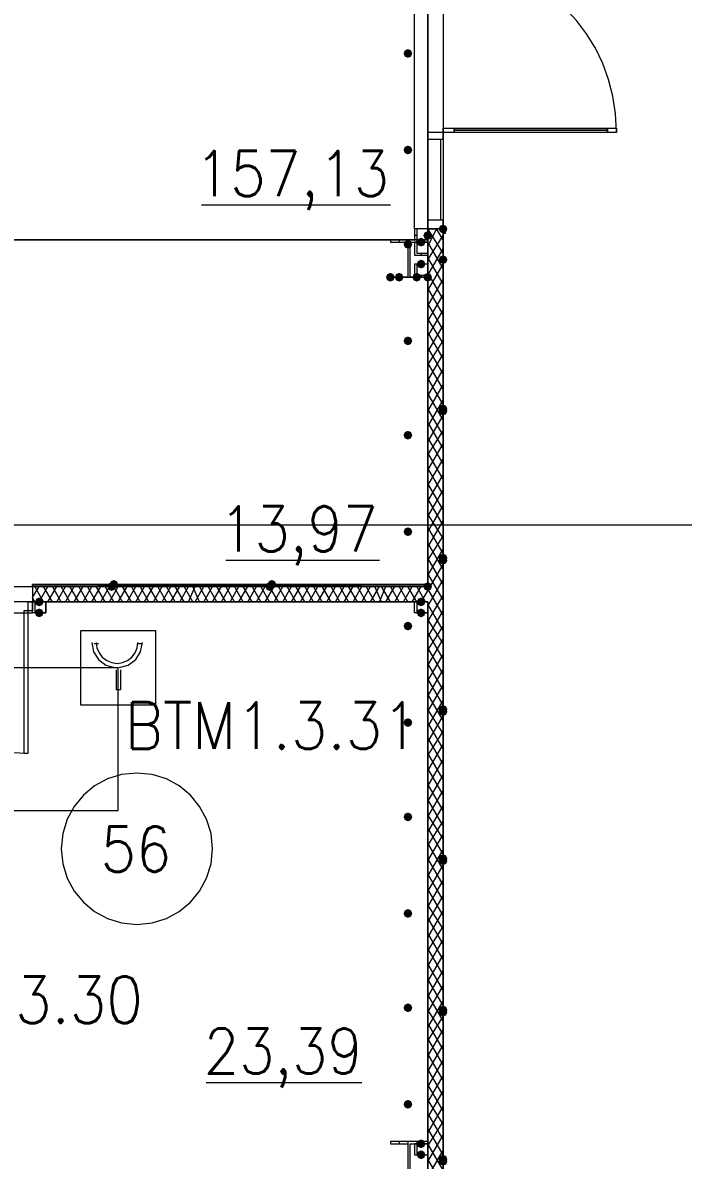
# Model space of a CAD drawing. Header units: millimetres. Extents: x 0 to 420, y 0 to 297.
# Drawn here: x 227.69 to 240.43, y 140.69 to 162.64 of the extents above; entities that cross this region are included whole.
import ezdxf

# ---------------------------------------------------------------- set-up
doc = ezdxf.new("R2010")
doc.units = ezdxf.units.MM
doc.styles.get("Standard").update_dxf_attribs({"font": 'STANDARD'})

msp = doc.modelspace()

# ---------------------------------------------------------------- hatches: boundary and pattern name
for color, points in [(7, [(235.204, 162.052), (235.179129, 161.992204), (235.119333, 161.967333), (235.059538, 161.992204), (235.034667, 162.052), (235.059537, 162.111796), (235.119333, 162.136667), (235.179129, 162.111796)]), (7, [(235.204, 160.189333), (235.179129, 160.129537), (235.119333, 160.104667), (235.059538, 160.129537), (235.034667, 160.189333), (235.059537, 160.249129), (235.119333, 160.274), (235.179129, 160.249129)]), (254, [(235.881333, 158.665333), (235.856462, 158.605537), (235.796667, 158.580667), (235.736871, 158.605537), (235.712, 158.665333), (235.736871, 158.725129), (235.796667, 158.75), (235.856462, 158.725129)]), (254, [(235.881333, 158.665333), (235.856462, 158.605537), (235.796667, 158.580667), (235.736871, 158.605537), (235.712, 158.665333), (235.736871, 158.725129), (235.796667, 158.75), (235.856462, 158.725129)]), (7, [(235.458, 158.411333), (235.433129, 158.351537), (235.373333, 158.326667), (235.313538, 158.351537), (235.288667, 158.411333), (235.313537, 158.471129), (235.373333, 158.496), (235.433129, 158.471129)]), (7, [(235.585, 158.538333), (235.560129, 158.478537), (235.500333, 158.453667), (235.440538, 158.478537), (235.415667, 158.538333), (235.440537, 158.598129), (235.500333, 158.623), (235.560129, 158.598129)]), (7, [(235.204, 158.369), (235.179129, 158.309204), (235.119333, 158.284333), (235.059538, 158.309204), (235.034667, 158.369), (235.059537, 158.428796), (235.119333, 158.453667), (235.179129, 158.428796)]), (7, [(235.458, 157.988), (235.433129, 157.928204), (235.373333, 157.903333), (235.313538, 157.928204), (235.288667, 157.988), (235.313537, 158.047796), (235.373333, 158.072667), (235.433129, 158.047796)]), (254, [(235.881333, 158.072667), (235.856462, 158.012871), (235.796667, 157.988), (235.736871, 158.012871), (235.712, 158.072667), (235.736871, 158.132462), (235.796667, 158.157333), (235.856462, 158.132463)]), (254, [(235.881333, 158.072667), (235.856462, 158.012871), (235.796667, 157.988), (235.736871, 158.012871), (235.712, 158.072667), (235.736871, 158.132462), (235.796667, 158.157333), (235.856462, 158.132463)]), (7, [(234.865333, 157.734), (234.840462, 157.674204), (234.780667, 157.649333), (234.720871, 157.674204), (234.696, 157.734), (234.720871, 157.793796), (234.780667, 157.818667), (234.840462, 157.793796)]), (7, [(235.034667, 157.734), (235.009796, 157.674204), (234.95, 157.649333), (234.890204, 157.674204), (234.865333, 157.734), (234.890204, 157.793796), (234.95, 157.818667), (235.009796, 157.793796)]), (7, [(235.373333, 157.734), (235.348462, 157.674204), (235.288667, 157.649333), (235.228871, 157.674204), (235.204, 157.734), (235.228871, 157.793796), (235.288667, 157.818667), (235.348462, 157.793796)]), (7, [(235.585, 157.734), (235.560129, 157.674204), (235.500333, 157.649333), (235.440538, 157.674204), (235.415667, 157.734), (235.440537, 157.793796), (235.500333, 157.818667), (235.560129, 157.793796)]), (7, [(235.204, 156.506333), (235.179129, 156.446537), (235.119333, 156.421667), (235.059538, 156.446537), (235.034667, 156.506333), (235.059537, 156.566129), (235.119333, 156.591), (235.179129, 156.566129)]), (254, [(235.881333, 155.194), (235.856462, 155.134204), (235.796667, 155.109333), (235.736871, 155.134204), (235.712, 155.194), (235.736871, 155.253796), (235.796667, 155.278667), (235.856462, 155.253796)]), (254, [(235.881333, 155.151667), (235.856462, 155.091871), (235.796667, 155.067), (235.736871, 155.091871), (235.712, 155.151667), (235.736871, 155.211462), (235.796667, 155.236333), (235.856462, 155.211463)]), (7, [(235.204, 154.686), (235.179129, 154.626204), (235.119333, 154.601333), (235.059538, 154.626204), (235.034667, 154.686), (235.059537, 154.745796), (235.119333, 154.770667), (235.179129, 154.745796)]), (7, [(235.204, 152.823333), (235.179129, 152.763537), (235.119333, 152.738667), (235.059538, 152.763537), (235.034667, 152.823333), (235.059537, 152.883129), (235.119333, 152.908), (235.179129, 152.883129)]), (254, [(235.881333, 152.315333), (235.856462, 152.255537), (235.796667, 152.230667), (235.736871, 152.255537), (235.712, 152.315333), (235.736871, 152.375129), (235.796667, 152.4), (235.856462, 152.375129)]), (254, [(235.881333, 152.273), (235.856462, 152.213204), (235.796667, 152.188333), (235.736871, 152.213204), (235.712, 152.273), (235.736871, 152.332796), (235.796667, 152.357667), (235.856462, 152.332796)]), (254, [(229.489, 151.765), (229.464129, 151.705204), (229.404333, 151.680333), (229.344538, 151.705204), (229.319667, 151.765), (229.344537, 151.824796), (229.404333, 151.849667), (229.464129, 151.824796)]), (254, [(229.531333, 151.807333), (229.506463, 151.747537), (229.446667, 151.722667), (229.386871, 151.747537), (229.362, 151.807333), (229.386871, 151.867129), (229.446667, 151.892), (229.506462, 151.867129)]), (254, [(232.537, 151.765), (232.512129, 151.705204), (232.452333, 151.680333), (232.392538, 151.705204), (232.367667, 151.765), (232.392537, 151.824796), (232.452333, 151.849667), (232.512129, 151.824796)]), (254, [(232.579333, 151.807333), (232.554463, 151.747537), (232.494667, 151.722667), (232.434871, 151.747537), (232.41, 151.807333), (232.434871, 151.867129), (232.494667, 151.892), (232.554462, 151.867129)]), (254, [(235.585, 151.765), (235.560129, 151.705204), (235.500333, 151.680333), (235.440538, 151.705204), (235.415667, 151.765), (235.440537, 151.824796), (235.500333, 151.849667), (235.560129, 151.824796)]), (254, [(235.585, 151.765), (235.560129, 151.705204), (235.500333, 151.680333), (235.440538, 151.705204), (235.415667, 151.765), (235.440537, 151.824796), (235.500333, 151.849667), (235.560129, 151.824796)]), (7, [(228.092, 151.468667), (228.067129, 151.408871), (228.007333, 151.384), (227.947538, 151.408871), (227.922667, 151.468667), (227.947537, 151.528462), (228.007333, 151.553333), (228.067129, 151.528463)]), (7, [(235.458, 151.468667), (235.433129, 151.408871), (235.373333, 151.384), (235.313538, 151.408871), (235.288667, 151.468667), (235.313537, 151.528462), (235.373333, 151.553333), (235.433129, 151.528463)]), (7, [(228.092, 151.257), (228.067129, 151.197204), (228.007333, 151.172333), (227.947538, 151.197204), (227.922667, 151.257), (227.947537, 151.316796), (228.007333, 151.341667), (228.067129, 151.316796)]), (7, [(235.458, 151.257), (235.433129, 151.197204), (235.373333, 151.172333), (235.313538, 151.197204), (235.288667, 151.257), (235.313537, 151.316796), (235.373333, 151.341667), (235.433129, 151.316796)]), (7, [(235.204, 151.003), (235.179129, 150.943204), (235.119333, 150.918333), (235.059538, 150.943204), (235.034667, 151.003), (235.059537, 151.062796), (235.119333, 151.087667), (235.179129, 151.062796)]), (254, [(235.881333, 149.394333), (235.856462, 149.334537), (235.796667, 149.309667), (235.736871, 149.334537), (235.712, 149.394333), (235.736871, 149.454129), (235.796667, 149.479), (235.856462, 149.454129)]), (254, [(235.881333, 149.352), (235.856462, 149.292204), (235.796667, 149.267333), (235.736871, 149.292204), (235.712, 149.352), (235.736871, 149.411796), (235.796667, 149.436667), (235.856462, 149.411796)]), (7, [(235.204, 149.140333), (235.179129, 149.080537), (235.119333, 149.055667), (235.059538, 149.080537), (235.034667, 149.140333), (235.059537, 149.200129), (235.119333, 149.225), (235.179129, 149.200129)]), (7, [(235.204, 147.32), (235.179129, 147.260204), (235.119333, 147.235333), (235.059538, 147.260204), (235.034667, 147.32), (235.059537, 147.379796), (235.119333, 147.404667), (235.179129, 147.379796)]), (254, [(235.881333, 146.515667), (235.856462, 146.455871), (235.796667, 146.431), (235.736871, 146.455871), (235.712, 146.515667), (235.736871, 146.575462), (235.796667, 146.600333), (235.856462, 146.575463)]), (254, [(235.881333, 146.473333), (235.856462, 146.413537), (235.796667, 146.388667), (235.736871, 146.413537), (235.712, 146.473333), (235.736871, 146.533129), (235.796667, 146.558), (235.856462, 146.533129)]), (7, [(235.204, 145.457333), (235.179129, 145.397537), (235.119333, 145.372667), (235.059538, 145.397537), (235.034667, 145.457333), (235.059537, 145.517129), (235.119333, 145.542), (235.179129, 145.517129)]), (7, [(235.204, 143.637), (235.179129, 143.577204), (235.119333, 143.552333), (235.059538, 143.577204), (235.034667, 143.637), (235.059537, 143.696796), (235.119333, 143.721667), (235.179129, 143.696796)]), (254, [(235.881333, 143.594667), (235.856462, 143.534871), (235.796667, 143.51), (235.736871, 143.534871), (235.712, 143.594667), (235.736871, 143.654462), (235.796667, 143.679333), (235.856462, 143.654463)]), (254, [(235.881333, 143.552333), (235.856462, 143.492537), (235.796667, 143.467667), (235.736871, 143.492537), (235.712, 143.552333), (235.736871, 143.612129), (235.796667, 143.637), (235.856462, 143.612129)]), (7, [(235.204, 141.774333), (235.179129, 141.714537), (235.119333, 141.689667), (235.059538, 141.714537), (235.034667, 141.774333), (235.059537, 141.834129), (235.119333, 141.859), (235.179129, 141.834129)]), (7, [(235.458, 141.012333), (235.433129, 140.952537), (235.373333, 140.927667), (235.313538, 140.952537), (235.288667, 141.012333), (235.313537, 141.072129), (235.373333, 141.097), (235.433129, 141.072129)]), (7, [(235.458, 140.800667), (235.433129, 140.740871), (235.373333, 140.716), (235.313538, 140.740871), (235.288667, 140.800667), (235.313537, 140.860462), (235.373333, 140.885333), (235.433129, 140.860463)]), (254, [(235.881333, 140.716), (235.856462, 140.656204), (235.796667, 140.631333), (235.736871, 140.656204), (235.712, 140.716), (235.736871, 140.775796), (235.796667, 140.800667), (235.856462, 140.775796)]), (254, [(235.881333, 140.673667), (235.856462, 140.613871), (235.796667, 140.589), (235.736871, 140.613871), (235.712, 140.673667), (235.736871, 140.733462), (235.796667, 140.758333), (235.856462, 140.733463)]), (254, [(235.881333, 140.673667), (235.856462, 140.613871), (235.796667, 140.589), (235.736871, 140.613871), (235.712, 140.673667), (235.736871, 140.733462), (235.796667, 140.758333), (235.856462, 140.733463)])]:
    msp.add_hatch(color=color).paths.add_polyline_path(points, flags=0)
h = msp.add_hatch(color=7)
h.paths.add_polyline_path([(235.796667, 158.665333), (235.796667, 158.072667)], flags=0)
h.paths.add_polyline_path([(235.796667, 158.072667), (235.796667, 158.665333)], flags=0)
h = msp.add_hatch(color=7)
h.paths.add_polyline_path([(235.796667, 158.072667), (235.796667, 140.716)], flags=0)
h.paths.add_polyline_path([(235.796667, 140.716), (235.796667, 158.072667)], flags=0)
h = msp.add_hatch(color=7)
h.paths.add_polyline_path([(235.500333, 151.807333), (227.880333, 151.807333), (235.500333, 151.765)], flags=0)
h.paths.add_polyline_path([(227.880333, 151.807333), (235.500333, 151.765), (227.880333, 151.765)], flags=0)

# ---------------------------------------------------------------- linework, layer by layer
at = {"color": 8, "lineweight": 0}
for points in [[(251.883333, 187.409667), (235.796667, 187.409667), (235.796667, 140.335), (251.883333, 140.335)], [(235.500333, 158.453667), (235.500333, 169.291), (114.046, 169.291), (114.046, 158.453667)]]:
    msp.add_lwpolyline(points, close=True, dxfattribs=at)
at = {"color": 7, "lineweight": 0}
for points in [[(235.373333, 158.665333), (235.246333, 158.665333), (235.246333, 163.872333)], [(235.500333, 163.872333), (235.500333, 158.665333), (235.373333, 158.665333)], [(239.141, 160.549167), (239.123624, 160.893272), (239.072626, 161.227437), (238.989695, 161.549969), (238.876524, 161.859178), (238.734805, 162.153371), (238.56623, 162.430856), (238.372488, 162.689944), (238.155274, 162.92894), (237.916277, 163.146155), (237.65719, 163.339896), (237.379704, 163.508472), (237.085511, 163.650191), (236.776302, 163.763362), (236.45377, 163.846292), (236.119605, 163.897291), (235.7755, 163.914667)], [(238.971667, 160.570333), (236.008333, 160.570333)], [(235.500333, 158.834667), (235.500333, 160.401)], [(235.754333, 158.834667), (235.754333, 160.401)], [(231.14, 159.131), (234.780667, 159.131)], [(235.288667, 158.538333), (235.246333, 158.538333)], [(235.500333, 158.623), (235.500333, 158.665333)], [(235.500333, 158.326667), (235.669667, 158.665333)], [(235.796667, 158.199667), (235.500333, 158.665333)], [(235.500333, 158.665333), (235.796667, 158.665333), (235.796667, 158.580667)], [(235.500333, 158.665333), (235.500333, 151.765)], [(235.500333, 158.072667), (235.796667, 158.538333)], [(235.796667, 158.453667), (235.669667, 158.665333)], [(235.796667, 158.072667), (235.796667, 158.665333), (235.796667, 158.072667), (235.796667, 158.665333)], [(235.796667, 140.335), (235.796667, 158.665333)], [(234.780667, 158.453667), (234.780667, 158.411333)], [(234.95, 158.453667), (234.95, 158.411333)], [(235.119333, 158.453667), (235.119333, 157.734)], [(235.288667, 158.453667), (235.288667, 158.411333)], [(235.500333, 158.453667), (235.500333, 158.411333)], [(235.796667, 157.903333), (235.500333, 158.411333)], [(235.500333, 157.776333), (235.796667, 158.284333)], [(235.373333, 158.199667), (235.373333, 158.157333)], [(235.796667, 157.607), (235.500333, 158.115)], [(235.796667, 140.716), (235.796667, 158.072667), (235.796667, 140.716), (235.796667, 158.072667)], [(235.500333, 157.48), (235.796667, 157.988)], [(235.373333, 157.776333), (235.373333, 157.734)], [(235.796667, 157.310667), (235.500333, 157.818667)], [(235.500333, 157.183667), (235.796667, 157.691667)], [(235.796667, 157.014333), (235.500333, 157.522333)], [(235.500333, 156.887333), (235.796667, 157.395333)], [(235.796667, 156.718), (235.500333, 157.226)], [(235.500333, 156.591), (235.796667, 157.099)], [(235.796667, 156.464), (235.500333, 156.929667)], [(235.500333, 156.294667), (235.796667, 156.802667)], [(235.796667, 156.167667), (235.500333, 156.675667)], [(235.500333, 156.040667), (235.796667, 156.506333)], [(235.796667, 155.871333), (235.500333, 156.379333)], [(235.500333, 155.744333), (235.796667, 156.252333)], [(235.796667, 155.575), (235.500333, 156.083)], [(235.500333, 155.448), (235.796667, 155.956)], [(235.796667, 155.278667), (235.500333, 155.786667)], [(235.500333, 155.151667), (235.796667, 155.659667)], [(235.796667, 154.982333), (235.500333, 155.490333)], [(235.500333, 154.855333), (235.796667, 155.363333)], [(235.796667, 154.686), (235.500333, 155.194)], [(235.500333, 154.559), (235.796667, 155.067)], [(235.796667, 154.432), (235.500333, 154.94)], [(235.500333, 154.305), (235.796667, 154.770667)], [(235.796667, 154.135667), (235.500333, 154.643667)], [(235.500333, 154.008667), (235.796667, 154.516667)], [(235.796667, 153.839333), (235.500333, 154.347333)], [(235.500333, 153.712333), (235.796667, 154.220333)], [(235.796667, 153.543), (235.500333, 154.051)], [(235.500333, 153.416), (235.796667, 153.924)], [(235.796667, 153.246667), (235.500333, 153.754667)], [(235.500333, 153.119667), (235.796667, 153.627667)], [(235.796667, 152.950333), (235.500333, 153.458333)], [(235.500333, 152.823333), (235.796667, 153.331333)], [(235.796667, 152.696333), (235.500333, 153.162)], [(235.500333, 152.527), (235.796667, 153.035)], [(235.796667, 152.4), (235.500333, 152.908)], [(235.500333, 152.273), (235.796667, 152.738667)], [(235.796667, 152.103667), (235.500333, 152.611667)], [(235.500333, 151.976667), (235.796667, 152.484667)], [(231.605667, 152.273), (234.569, 152.273)], [(235.796667, 151.807333), (235.500333, 152.315333)], [(235.500333, 151.680333), (235.796667, 152.188333)], [(235.796667, 151.511), (235.500333, 152.019)], [(235.500333, 151.765), (227.880333, 151.765), (235.500333, 151.807333), (227.880333, 151.807333)], [(227.880333, 151.553333), (228.007333, 151.765)], [(227.880333, 151.765), (227.880333, 151.468667)], [(227.880333, 151.765), (227.880333, 151.468667)], [(235.500333, 151.765), (227.880333, 151.765)], [(228.092, 151.468667), (227.922667, 151.765)], [(228.007333, 151.468667), (228.176667, 151.765)], [(228.261333, 151.468667), (228.092, 151.765)], [(228.176667, 151.468667), (228.346, 151.765)], [(228.430667, 151.468667), (228.261333, 151.765)], [(228.346, 151.468667), (228.515333, 151.765)], [(228.6, 151.468667), (228.430667, 151.765)], [(228.515333, 151.468667), (228.684667, 151.765)], [(228.769333, 151.468667), (228.6, 151.765)], [(228.684667, 151.468667), (228.854, 151.765)], [(228.938667, 151.468667), (228.769333, 151.765)], [(228.854, 151.468667), (229.023333, 151.765)], [(229.108, 151.468667), (228.938667, 151.765)], [(229.023333, 151.468667), (229.192667, 151.765)], [(229.277333, 151.468667), (229.108, 151.765)], [(229.192667, 151.468667), (229.362, 151.765)], [(229.446667, 151.468667), (229.277333, 151.765)], [(229.362, 151.468667), (229.531333, 151.765)], [(229.616, 151.468667), (229.446667, 151.765)], [(229.531333, 151.468667), (229.700667, 151.765)], [(229.785333, 151.468667), (229.616, 151.765)], [(229.700667, 151.468667), (229.87, 151.765)], [(229.954667, 151.468667), (229.785333, 151.765)], [(229.87, 151.468667), (230.039333, 151.765)], [(230.124, 151.468667), (229.954667, 151.765)], [(230.039333, 151.468667), (230.208667, 151.765)], [(230.293333, 151.468667), (230.124, 151.765)], [(230.208667, 151.468667), (230.378, 151.765)], [(230.462667, 151.468667), (230.293333, 151.765)], [(230.378, 151.468667), (230.547333, 151.765)], [(230.632, 151.468667), (230.462667, 151.765)], [(230.547333, 151.468667), (230.716667, 151.765)], [(230.801333, 151.468667), (230.632, 151.765)], [(230.716667, 151.468667), (230.886, 151.765)], [(230.970667, 151.468667), (230.801333, 151.765)], [(230.886, 151.468667), (231.013, 151.765)], [(231.097667, 151.468667), (230.970667, 151.765)], [(231.013, 151.468667), (231.182333, 151.765)], [(231.267, 151.468667), (231.097667, 151.765)], [(231.182333, 151.468667), (231.351667, 151.765)], [(231.436333, 151.468667), (231.267, 151.765)], [(231.351667, 151.468667), (231.521, 151.765)], [(231.605667, 151.468667), (231.436333, 151.765)], [(231.521, 151.468667), (231.690333, 151.765)], [(231.775, 151.468667), (231.605667, 151.765)], [(231.690333, 151.468667), (231.859667, 151.765)], [(231.944333, 151.468667), (231.775, 151.765)], [(231.859667, 151.468667), (232.029, 151.765)], [(232.113667, 151.468667), (231.944333, 151.765)], [(232.029, 151.468667), (232.198333, 151.765)], [(232.283, 151.468667), (232.113667, 151.765)], [(232.198333, 151.468667), (232.367667, 151.765)], [(232.452333, 151.468667), (232.283, 151.765)], [(232.367667, 151.468667), (232.537, 151.765)], [(232.621667, 151.468667), (232.452333, 151.765)], [(232.537, 151.468667), (232.706333, 151.765)], [(232.791, 151.468667), (232.621667, 151.765)], [(232.706333, 151.468667), (232.875667, 151.765)], [(232.960333, 151.468667), (232.791, 151.765)], [(232.875667, 151.468667), (233.045, 151.765)], [(233.129667, 151.468667), (232.960333, 151.765)], [(233.045, 151.468667), (233.214333, 151.765)], [(233.299, 151.468667), (233.129667, 151.765)], [(233.214333, 151.468667), (233.383667, 151.765)], [(233.468333, 151.468667), (233.299, 151.765)], [(233.383667, 151.468667), (233.553, 151.765)], [(233.637667, 151.468667), (233.468333, 151.765)], [(233.553, 151.468667), (233.722333, 151.765)], [(233.807, 151.468667), (233.637667, 151.765)], [(233.722333, 151.468667), (233.891667, 151.765)], [(233.976333, 151.468667), (233.807, 151.765)], [(233.891667, 151.468667), (234.061, 151.765)], [(234.145667, 151.468667), (233.976333, 151.765)], [(234.061, 151.468667), (234.230333, 151.765)], [(234.315, 151.468667), (234.145667, 151.765)], [(234.230333, 151.468667), (234.399667, 151.765)], [(234.484333, 151.468667), (234.315, 151.765)], [(234.399667, 151.468667), (234.569, 151.765)], [(234.611333, 151.468667), (234.484333, 151.765)], [(234.569, 151.468667), (234.696, 151.765)], [(234.780667, 151.468667), (234.611333, 151.765)], [(234.696, 151.468667), (234.865333, 151.765)], [(234.95, 151.468667), (234.780667, 151.765)], [(234.865333, 151.468667), (235.034667, 151.765)], [(235.119333, 151.468667), (234.95, 151.765)], [(235.034667, 151.468667), (235.204, 151.765)], [(235.288667, 151.468667), (235.119333, 151.765)], [(235.204, 151.468667), (235.373333, 151.765)], [(235.458, 151.468667), (235.288667, 151.765)], [(235.373333, 151.468667), (235.500333, 151.680333)], [(235.500333, 151.722667), (235.458, 151.765)], [(235.500333, 151.384), (235.796667, 151.892)], [(235.796667, 151.214667), (235.500333, 151.722667)], [(227.880333, 151.384), (227.880333, 151.468667), (226.441, 151.468667)], [(227.922667, 151.468667), (227.880333, 151.553333)], [(227.880333, 151.468667), (235.500333, 151.468667)], [(235.500333, 151.087667), (235.796667, 151.595667)], [(235.500333, 151.468667), (235.500333, 140.335)], [(225.001667, 151.3205), (225.015982, 151.036991), (225.058, 150.761673), (225.126326, 150.495939), (225.219568, 150.241182), (225.33633, 149.998796), (225.475219, 149.770176), (225.634842, 149.556714), (225.813805, 149.359805), (226.010714, 149.180842), (226.224176, 149.021219), (226.452796, 148.88233), (226.695182, 148.765568), (226.949939, 148.672326), (227.215673, 148.604), (227.490991, 148.561982), (227.7745, 148.547667)], [(226.441, 151.257), (227.880333, 151.257), (227.880333, 151.384)], [(235.796667, 150.918333), (235.500333, 151.426333)], [(235.500333, 150.791333), (235.796667, 151.299333)], [(235.796667, 150.664333), (235.500333, 151.13)], [(228.811667, 150.918333), (230.251001, 150.918333)], [(235.500333, 150.537333), (235.796667, 151.003)], [(235.796667, 150.368), (235.500333, 150.876)], [(235.500333, 150.241), (235.796667, 150.749)], [(235.796667, 150.071667), (235.500333, 150.579667)], [(235.500333, 149.944667), (235.796667, 150.452667)], [(235.796667, 149.775333), (235.500333, 150.283333)], [(235.500333, 149.648333), (235.796667, 150.156333)], [(235.796667, 149.479), (235.500333, 149.987)], [(235.500333, 149.352), (235.796667, 149.86)], [(235.796667, 149.182667), (235.500333, 149.690667)], [(235.500333, 149.055667), (235.796667, 149.563667)], [(235.796667, 148.928667), (235.500333, 149.394333)], [(235.500333, 148.759333), (235.796667, 149.267333)], [(235.796667, 148.632333), (235.500333, 149.140333)], [(235.500333, 148.505333), (235.796667, 148.971)], [(235.796667, 148.336), (235.500333, 148.844)], [(235.500333, 148.209), (235.796667, 148.717)], [(235.796667, 148.039667), (235.500333, 148.547667)], [(235.500333, 147.912667), (235.796667, 148.420667)], [(231.351667, 146.706167), (231.321995, 147.00051), (231.236894, 147.274662), (231.102238, 147.522749), (230.923899, 147.738899), (230.707749, 147.917238), (230.459662, 148.051894), (230.18551, 148.136995), (229.891167, 148.166667), (229.596823, 148.136995), (229.322671, 148.051894), (229.074584, 147.917238), (228.858434, 147.738899), (228.680095, 147.522749), (228.545439, 147.274662), (228.460339, 147.00051), (228.430667, 146.706167)], [(235.796667, 147.743333), (235.500333, 148.251333)], [(235.500333, 147.616333), (235.796667, 148.124333)], [(235.796667, 147.447), (235.500333, 147.955)], [(235.500333, 147.32), (235.796667, 147.828)], [(235.796667, 147.150667), (235.500333, 147.658667)], [(235.500333, 147.023667), (235.796667, 147.531667)], [(235.796667, 146.896667), (235.500333, 147.362333)], [(235.500333, 146.769667), (235.796667, 147.235333)], [(235.796667, 146.600333), (235.500333, 147.108333)], [(235.500333, 146.473333), (235.796667, 146.981333)], [(228.430667, 146.706167), (228.460339, 146.411823), (228.545439, 146.137671), (228.680095, 145.889584), (228.858434, 145.673434), (229.074584, 145.495095), (229.322671, 145.360439), (229.596823, 145.275339), (229.891167, 145.245667), (230.18551, 145.275339), (230.459662, 145.360439), (230.707749, 145.495095), (230.923899, 145.673434), (231.102238, 145.889584), (231.236894, 146.137671), (231.321995, 146.411823), (231.351667, 146.706167)], [(235.796667, 146.304), (235.500333, 146.812)], [(235.500333, 146.177), (235.796667, 146.685)], [(235.796667, 146.007667), (235.500333, 146.515667)], [(235.500333, 145.880667), (235.796667, 146.388667)], [(235.796667, 145.711333), (235.500333, 146.219333)], [(235.500333, 145.584333), (235.796667, 146.092333)], [(235.796667, 145.415), (235.500333, 145.923)], [(235.500333, 145.288), (235.796667, 145.796)], [(235.796667, 145.161), (235.500333, 145.626667)], [(235.500333, 144.991667), (235.796667, 145.499667)], [(235.796667, 144.864667), (235.500333, 145.372667)], [(235.500333, 144.737667), (235.796667, 145.203333)], [(235.796667, 144.568333), (235.500333, 145.076333)], [(235.500333, 144.441333), (235.796667, 144.949333)], [(235.796667, 144.272), (235.500333, 144.78)], [(235.500333, 144.145), (235.796667, 144.653)], [(235.796667, 143.975667), (235.500333, 144.483667)], [(235.500333, 143.848667), (235.796667, 144.356667)], [(235.796667, 143.679333), (235.500333, 144.187333)], [(235.500333, 143.552333), (235.796667, 144.060333)], [(235.796667, 143.383), (235.500333, 143.891)], [(235.500333, 143.256), (235.796667, 143.764)], [(235.796667, 143.129), (235.500333, 143.594667)], [(235.500333, 143.002), (235.796667, 143.467667)], [(235.796667, 142.832667), (235.500333, 143.340667)], [(235.500333, 142.705667), (235.796667, 143.213667)], [(235.796667, 142.536333), (235.500333, 143.044333)], [(235.500333, 142.409333), (235.796667, 142.917333)], [(235.796667, 142.24), (235.500333, 142.748)], [(235.500333, 142.113), (235.796667, 142.621)], [(235.796667, 141.943667), (235.500333, 142.451667)], [(235.500333, 141.816667), (235.796667, 142.324667)], [(231.224667, 142.197667), (234.230333, 142.197667)], [(235.796667, 141.647333), (235.500333, 142.155333)], [(235.500333, 141.520333), (235.796667, 142.028333)], [(235.796667, 141.393333), (235.500333, 141.859)], [(235.500333, 141.224), (235.796667, 141.732)], [(235.796667, 141.097), (235.500333, 141.605)], [(235.500333, 140.97), (235.796667, 141.435667)], [(235.796667, 140.800667), (235.500333, 141.308667)], [(235.500333, 140.673667), (235.796667, 141.181667)], [(234.780667, 141.054667), (234.780667, 141.012333)], [(234.95, 141.054667), (234.95, 141.012333)], [(235.119333, 141.054667), (235.119333, 140.335)], [(235.288667, 141.054667), (235.288667, 141.012333)], [(235.500333, 141.054667), (235.500333, 141.012333)], [(235.796667, 140.504333), (235.500333, 141.012333)], [(235.500333, 140.377333), (235.796667, 140.885333)], [(235.796667, 140.208), (235.500333, 140.716)]]:
    msp.add_lwpolyline(points, dxfattribs=at)
for points in [[(235.500333, 160.401), (235.796667, 160.401), (235.796667, 160.528), (235.669667, 160.528), (235.500333, 160.528)], [(235.796667, 160.612667), (236.008333, 160.612667), (236.008333, 160.528), (235.796667, 160.528)], [(238.971667, 160.570333), (236.008333, 160.570333), (236.008333, 160.612667), (238.971667, 160.612667)], [(238.971667, 160.528), (236.008333, 160.528), (236.008333, 160.570333), (238.971667, 160.570333)], [(239.141, 160.528), (238.971667, 160.528), (238.971667, 160.612667), (239.141, 160.612667)], [(235.500333, 158.834667), (235.500333, 160.401), (235.796667, 160.401), (235.796667, 158.834667)], [(235.796667, 158.665333), (235.796667, 158.834667), (235.500333, 158.834667), (235.500333, 158.665333)], [(235.839, 158.707667), (235.839, 158.580667), (235.796667, 158.580667), (235.796667, 158.707667)], [(235.500333, 158.453667), (235.500333, 158.665333), (235.288667, 158.665333), (235.288667, 158.453667), (235.500333, 158.453667), (235.500333, 158.665333), (235.246333, 158.665333), (235.246333, 158.453667)], [(235.500333, 158.665333), (235.796667, 158.665333)], [(235.796667, 158.665333), (235.796667, 158.072667)], [(235.796667, 158.072667), (235.796667, 158.665333)], [(235.796667, 158.580667), (235.796667, 158.665333)], [(235.796667, 158.072667), (235.796667, 158.665333)], [(235.796667, 158.072667), (235.796667, 158.665333)], [(235.500333, 158.453667), (234.780667, 158.453667), (234.780667, 158.411333), (235.119333, 158.411333), (235.119333, 157.734), (234.780667, 157.734), (235.500333, 157.734), (235.161667, 157.734), (235.161667, 158.411333), (235.500333, 158.411333)], [(235.500333, 158.411333), (235.288667, 158.411333), (235.288667, 158.199667), (235.500333, 158.199667), (235.500333, 158.411333), (235.246333, 158.411333), (235.246333, 158.157333), (235.500333, 158.157333)], [(235.796667, 158.072667), (235.796667, 140.716)], [(235.796667, 140.716), (235.796667, 158.072667)], [(235.796667, 140.716), (235.796667, 158.072667)], [(235.796667, 140.716), (235.796667, 158.072667)], [(235.500333, 157.988), (235.288667, 157.988), (235.288667, 157.776333), (235.500333, 157.776333), (235.500333, 157.988), (235.246333, 157.988), (235.246333, 157.734), (235.500333, 157.734)], [(235.500333, 151.807333), (227.880333, 151.807333), (235.500333, 151.765)], [(227.880333, 151.807333), (235.500333, 151.765), (227.880333, 151.765)], [(227.880333, 151.765), (235.500333, 151.765), (235.500333, 151.807333), (227.880333, 151.807333)], [(227.880333, 151.765), (235.500333, 151.765), (235.500333, 151.807333), (227.880333, 151.807333)], [(217.889667, 151.468667), (217.889667, 140.335), (235.500333, 140.335), (235.500333, 151.468667)], [(227.880333, 151.468667), (227.880333, 151.299333), (227.795667, 151.299333), (227.795667, 151.384), (227.795667, 151.468667)], [(227.880333, 151.468667), (228.134333, 151.468667), (228.134333, 151.257), (227.880333, 151.257)], [(227.922667, 151.468667), (227.922667, 151.257), (228.134333, 151.257), (228.134333, 151.468667)], [(235.246333, 151.468667), (235.500333, 151.468667), (235.500333, 151.257), (235.246333, 151.257)], [(235.288667, 151.468667), (235.288667, 151.257), (235.500333, 151.257), (235.500333, 151.468667)], [(227.795667, 148.547667), (227.795667, 151.299333), (227.711, 151.299333), (227.711, 148.547667)], [(235.500333, 141.054667), (234.780667, 141.054667), (234.780667, 141.012333), (235.119333, 141.012333), (235.119333, 140.377333), (234.780667, 140.377333), (234.780667, 140.335), (235.500333, 140.335), (235.500333, 140.377333), (235.161667, 140.377333), (235.161667, 141.012333), (235.500333, 141.012333)], [(235.500333, 141.012333), (235.288667, 141.012333), (235.288667, 140.800667), (235.500333, 140.800667), (235.500333, 141.012333), (235.246333, 141.012333), (235.246333, 140.800667), (235.500333, 140.800667)]]:
    msp.add_lwpolyline(points, close=True, dxfattribs=at)
at = {"color": 171, "lineweight": 0}
msp.add_lwpolyline([(217.889667, 158.453667), (217.889667, 151.765), (235.500333, 151.765), (235.500333, 158.453667)], close=True, dxfattribs=at)
at = {"color": 1, "lineweight": 0}
for points in [[(257.513667, 150.791333), (257.513667, 152.950333), (220.048667, 152.950333), (220.048667, 149.606)], [(229.023334, 150.686947), (229.05749, 150.506104), (229.152435, 150.355297), (229.295172, 150.248607), (229.472702, 150.200114)], [(229.065667, 150.664333), (229.150334, 150.664333)], [(229.108005, 150.687159), (229.12157, 150.581903), (229.16134, 150.485382), (229.224597, 150.402332), (229.308623, 150.337486), (229.406671, 150.296861), (229.510172, 150.28332), (229.613673, 150.296861), (229.711721, 150.337486), (229.795746, 150.402332), (229.859004, 150.485382), (229.898774, 150.581903), (229.912338, 150.687159)], [(229.547611, 150.20011), (229.72516, 150.248602), (229.867895, 150.355293), (229.96283, 150.5061), (229.99698, 150.686943)], [(229.912334, 150.664333), (229.997001, 150.664333)], [(134.620001, 122.809), (226.610334, 122.809), (226.610334, 142.578666), (226.949001, 142.578666), (226.949001, 145.330333), (226.949001, 147.446999), (229.531334, 147.446999), (229.531334, 150.198666), (211.920667, 150.198666), (211.920667, 145.287999), (209.169001, 145.287999), (194.606334, 145.287999)], [(229.489001, 150.156333), (229.489001, 149.775333)], [(229.573667, 150.156333), (229.573667, 149.775333)], [(229.573667, 149.775333), (229.489001, 149.775333)]]:
    msp.add_lwpolyline(points, dxfattribs=at)
msp.add_lwpolyline([(230.251001, 150.918333), (230.251001, 149.478999), (228.811667, 149.478999), (228.811667, 150.918333)], close=True, dxfattribs=at)

# ---------------------------------------------------------------- texts
at = {"color": 7, "attachment_point": 1}
for s, insert, char_height, width in [('157,13', (231.012997, 160.172369), 0.872032, 3.052112), ('13,97', (231.47867, 153.314364), 0.872032, 2.56764978), ('BTM1.3.31', (229.658333, 149.533902), 0.90157, 5.20907111), ('56', (229.19266, 147.133699), 0.872032, 1.06581689), ('BTH1.3.30', (224.409007, 144.242235), 0.90157, 5.30924556), ('23,39', (231.18234, 143.239036), 0.872032, 2.76143467)]:
    msp.add_mtext(s, dxfattribs=dict(at, insert=insert, char_height=char_height, width=width))

doc.saveas('drawing.dxf')
